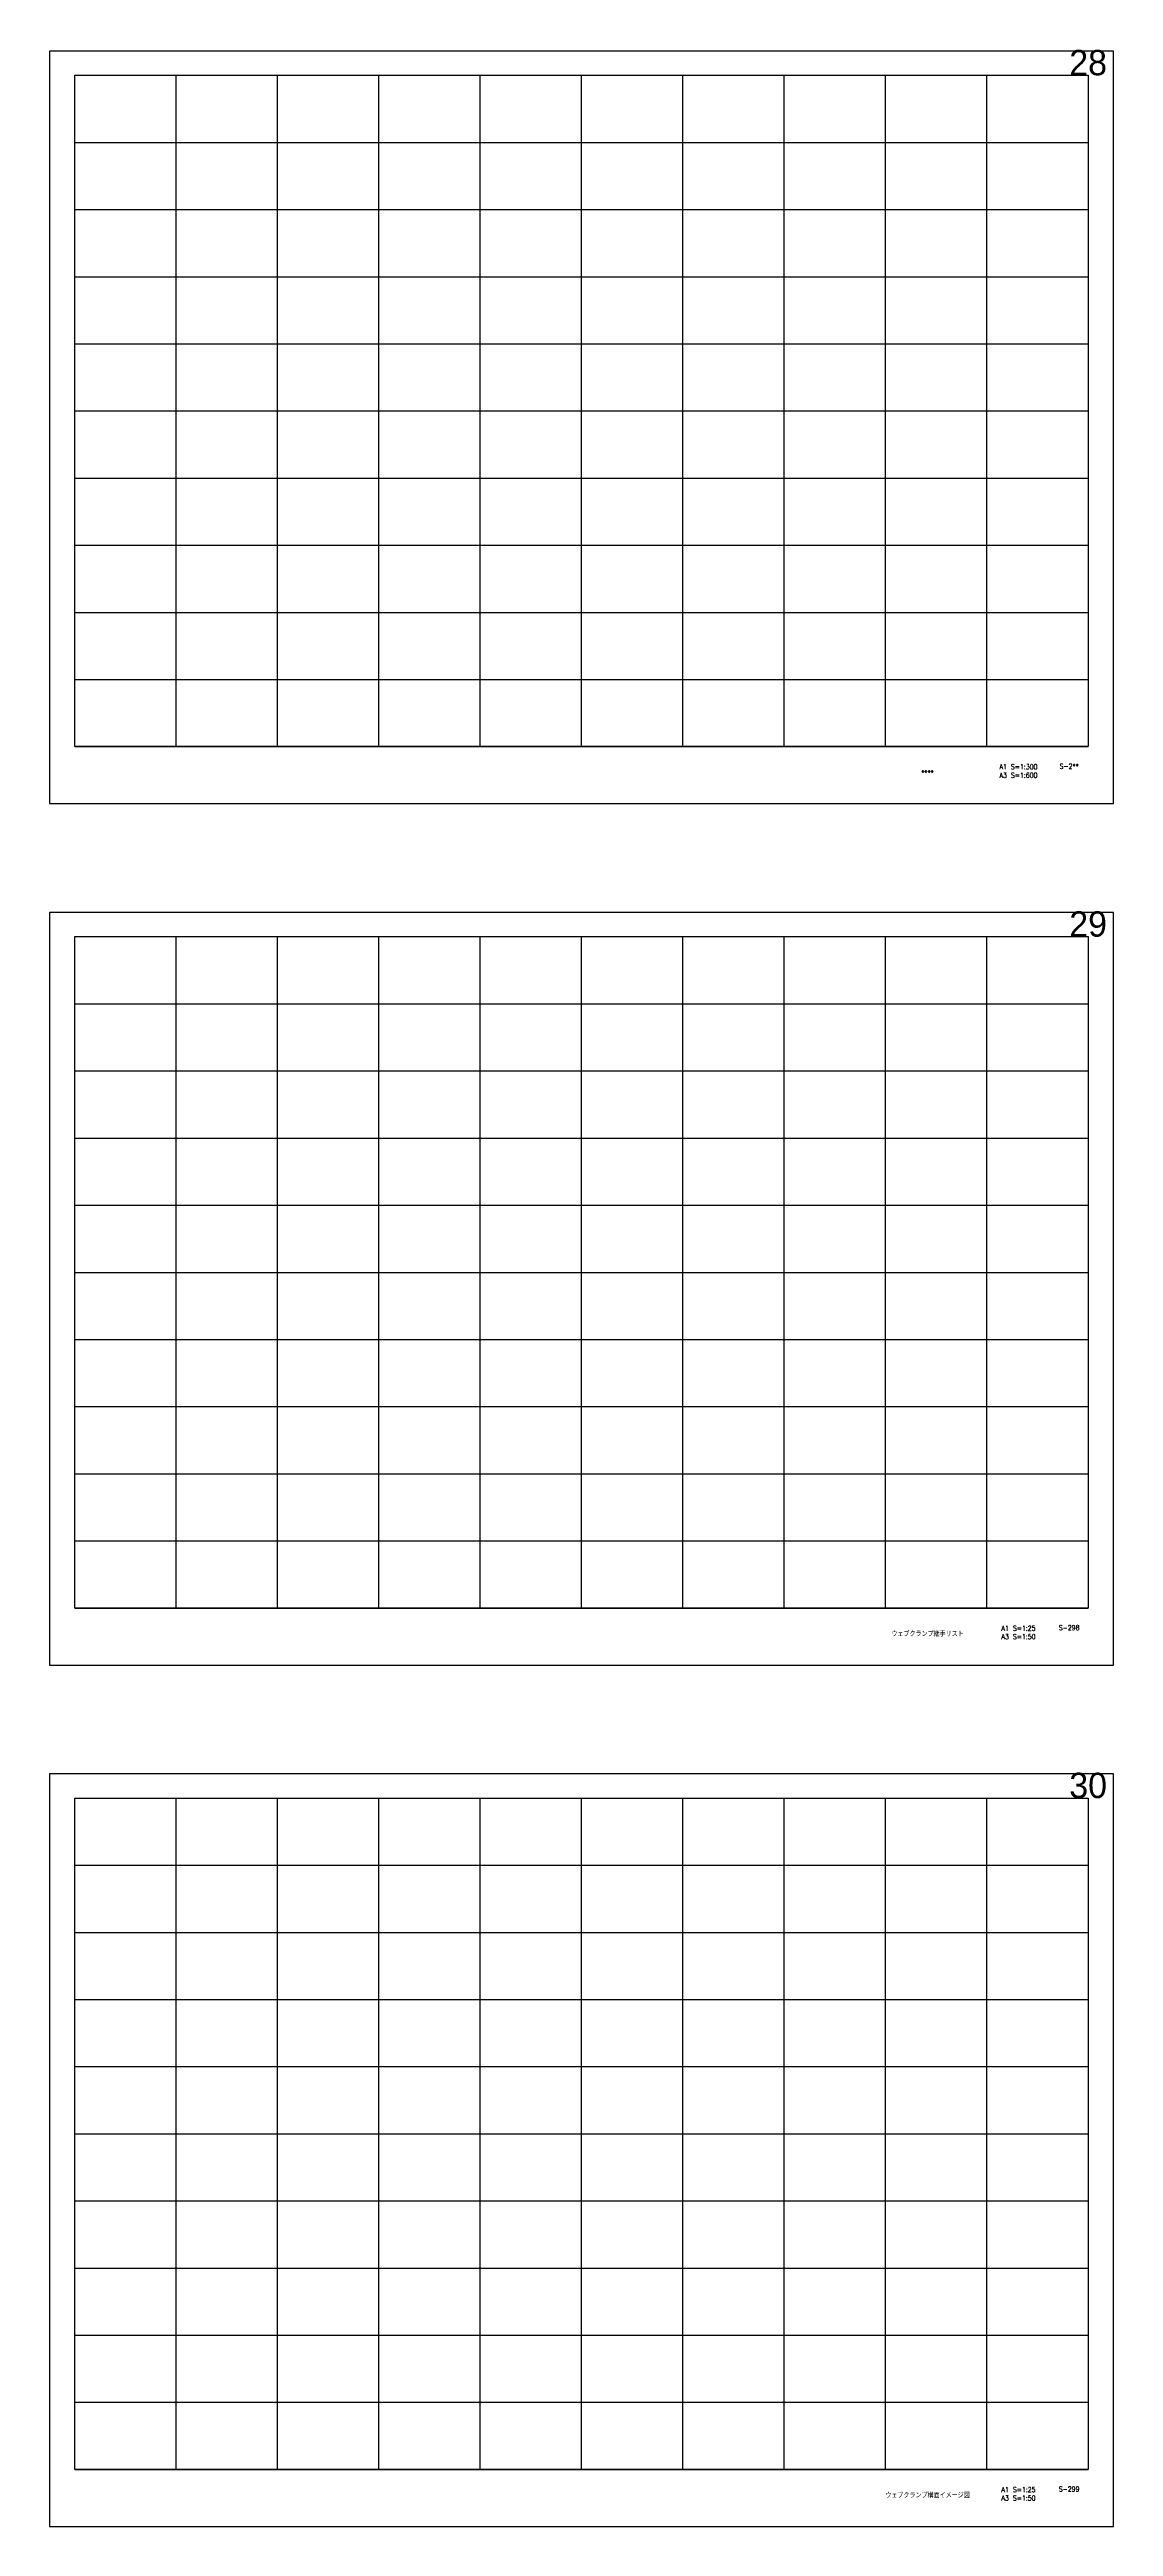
# Model space of a CAD drawing. Extents: x -102655 to 1332000, y -2014200 to 210463.
# Drawn here: x 1080000 to 1332000, y -2014200 to -1427611 of the extents above; entities that cross this region are included whole.
import ezdxf
from ezdxf.enums import TextEntityAlignment as Align

# ---------------------------------------------------------------- set-up
doc = ezdxf.new("R2010")
doc.units = 0
doc.header["$MEASUREMENT"] = 0
doc.layers.add('99_レイアウト枠', color=251, linetype='CONTINUOUS', plot=False)
doc.layers.add('99_頁番号', color=6, linetype='CONTINUOUS')
doc.styles.add('DRACAD', font='txt', dxfattribs={"width": 0.85, "bigfont": 'extfont2'})
doc.styles.get("Standard").update_dxf_attribs({"font": 'Osaka.ttc'})

msp = doc.modelspace()

# ---------------------------------------------------------------- linework, layer by layer
at = {"layer": '99_レイアウト枠'}
for p, q in [((1086000, -1592700), (1086000, -1433700)), ((1110000, -1592700), (1110000, -1433700)), ((1134000, -1592700), (1134000, -1433700)), ((1158000, -1592700), (1158000, -1433700)), ((1182000, -1592700), (1182000, -1433700)), ((1206000, -1592700), (1206000, -1433700)), ((1229999.99994, -1592700), (1229999.99994, -1433700)), ((1253999.99994, -1592700), (1253999.99994, -1433700)), ((1277999.99994, -1592700), (1277999.99994, -1433700)), ((1301999.99994, -1592700), (1301999.99994, -1433700)), ((1086000, -1449600), (1325999.99989, -1449600)), ((1086000, -1465500), (1325999.99989, -1465500)), ((1086000, -1481400), (1325999.99989, -1481400)), ((1086000, -1497300), (1325999.99989, -1497300)), ((1086000, -1513200), (1325999.99989, -1513200)), ((1086000, -1529100), (1325999.99989, -1529100)), ((1086000, -1545000), (1325999.99989, -1545000)), ((1086000, -1560900), (1325999.99989, -1560900)), ((1086000, -1576800), (1325999.99989, -1576800)), ((1086000, -1592700), (1325999.99989, -1592700)), ((1086000, -1796700), (1086000, -1637700)), ((1110000, -1796700), (1110000, -1637700)), ((1134000, -1796700), (1134000, -1637700)), ((1158000, -1796700), (1158000, -1637700)), ((1182000, -1796700), (1182000, -1637700)), ((1206000, -1796700), (1206000, -1637700)), ((1229999.99994, -1796700), (1229999.99994, -1637700)), ((1253999.99994, -1796700), (1253999.99994, -1637700)), ((1277999.99994, -1796700), (1277999.99994, -1637700)), ((1301999.99994, -1796700), (1301999.99994, -1637700)), ((1086000, -1653600), (1325999.99989, -1653600)), ((1086000, -1669500), (1325999.99989, -1669500)), ((1086000, -1685400), (1325999.99989, -1685400)), ((1086000, -1701300), (1325999.99989, -1701300)), ((1086000, -1717200), (1325999.99989, -1717200)), ((1086000, -1733100), (1325999.99989, -1733100)), ((1086000, -1749000), (1325999.99989, -1749000)), ((1086000, -1764900), (1325999.99989, -1764900)), ((1086000, -1780800), (1325999.99989, -1780800)), ((1086000, -1796700), (1325999.99989, -1796700)), ((1086000, -2000700), (1086000, -1841700)), ((1110000, -2000700), (1110000, -1841700)), ((1134000, -2000700), (1134000, -1841700)), ((1158000, -2000700), (1158000, -1841700)), ((1182000, -2000700), (1182000, -1841700)), ((1206000, -2000700), (1206000, -1841700)), ((1229999.99994, -2000700), (1229999.99994, -1841700)), ((1253999.99994, -2000700), (1253999.99994, -1841700)), ((1277999.99994, -2000700), (1277999.99994, -1841700)), ((1301999.99994, -2000700), (1301999.99994, -1841700)), ((1086000, -1857600), (1325999.99989, -1857600)), ((1086000, -1873500), (1325999.99989, -1873500)), ((1086000, -1889400), (1325999.99989, -1889400)), ((1086000, -1905300), (1325999.99989, -1905300)), ((1086000, -1921200), (1325999.99989, -1921200)), ((1086000, -1937100), (1325999.99989, -1937100)), ((1086000, -1953000), (1325999.99989, -1953000)), ((1086000, -1968900), (1325999.99989, -1968900)), ((1086000, -1984800), (1325999.99989, -1984800)), ((1086000, -2000700), (1325999.99989, -2000700))]:
    msp.add_line(p, q, dxfattribs=at)
for points in [[(1080000, -1606200), (1332000, -1606200), (1332000, -1428000), (1080000, -1428000)], [(1086000, -1433700), (1325999.99989, -1433700), (1325999.99989, -1592700), (1086000, -1592700)], [(1080000, -1810200), (1332000, -1810200), (1332000, -1632000), (1080000, -1632000)], [(1086000, -1637700), (1325999.99989, -1637700), (1325999.99989, -1796700), (1086000, -1796700)], [(1080000, -2014200), (1332000, -2014200), (1332000, -1836000), (1080000, -1836000)], [(1086000, -1841700), (1325999.99989, -1841700), (1325999.99989, -2000700), (1086000, -2000700)]]:
    msp.add_lwpolyline(points, close=True, dxfattribs=at)

# ---------------------------------------------------------------- texts
for s, p in [('28', (1325999.99989, -1433700)), ('29', (1325999.99989, -1637700)), ('30', (1325999.99989, -1841700))]:
    msp.add_text(s, height=6000, dxfattribs=at).set_placement(p, align=Align.CENTER)
at = {"layer": '99_頁番号', "char_height": 1200, "attachment_point": 5, "style": 'DRACAD'}
for s, insert in [('{  ****  }', (1286999.99989, -1598850)), ('A1 S=1:300^JA3 S=1:600', (1309499.99989, -1598472.95597)), ('{S-2**}', (1321499.99989, -1597350)), ('{S-298}', (1321499.99989, -1801350)), ('{  ウェブクランプ継手リスト  }', (1286999.99989, -1802850)), ('A1 S=1:25^JA3 S=1:50', (1309499.99989, -1802472.95597)), ('{  ウェブクランプ構面イメージ図  }', (1286999.99989, -2006850)), ('A1 S=1:25^JA3 S=1:50', (1309499.99989, -2006472.95597)), ('{S-299}', (1321499.99989, -2005350))]:
    msp.add_mtext(s, dxfattribs=dict(at, insert=insert))

doc.saveas('drawing.dxf')
